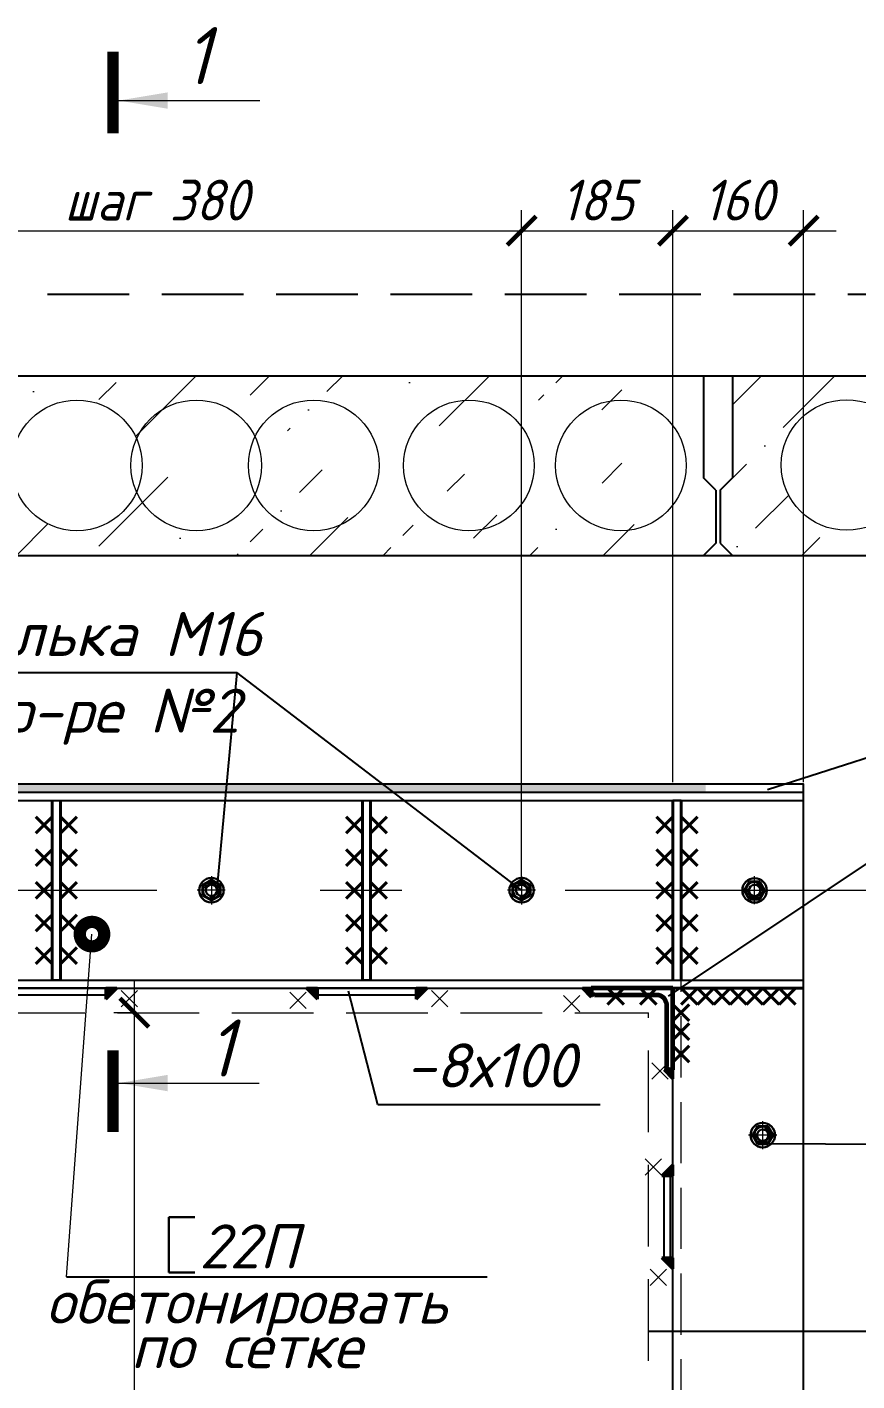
# Model space of a CAD drawing. Header units: millimetres. Extents: x 749182 to 2267578, y 70462 to 311449.
# Drawn here: x 2072473 to 2073489, y 132879 to 134537 of the extents above; entities that cross this region are included whole.
import ezdxf
from ezdxf.enums import TextEntityAlignment as Align

# ---------------------------------------------------------------- set-up
doc = ezdxf.new("R2010")
doc.units = ezdxf.units.MM
for name, pattern in [('015-60-22-12-0682-ПЗУ-20_П_изм1$0$K5LT_AXLED_REINFORCED', [13, 8, -2, 1, -2]), ('ГОСТ 2.303 4', [7, 5, -2, 0]), ('осеваяX2', [4, 2.5, -0.5, 0.5, -0.5])]:
    doc.linetypes.add(name, pattern=pattern)
doc.layers.get('Defpoints').update_dxf_attribs({"color": 255})
for name, color, linetype, lineweight in [('1Стены', 252, 'Continuous', 25), ('монолит', 176, 'Continuous', 50), ('Оси', 165, 'осеваяX2', 13), ('Размер', 7, 'Continuous', 13), ('размеры', 7, 'Continuous', 9), ('сварка', 156, 'Continuous', 9), ('Стены', 184, 'Continuous', 40), ('штрих', 8, 'Continuous', 5)]:
    doc.layers.add(name, color=color, linetype=linetype, lineweight=lineweight)
doc.layers.add('CS_UNPLOTTED', color=254, linetype='Continuous', plot=False)
for name, color, linetype in [('VPORTS', 7, 'Continuous'), ('металл', 124, 'Continuous'), ('Текст', 7, 'Continuous'), ('Штриховка', 252, 'Continuous')]:
    doc.layers.add(name, color=color, linetype=linetype)
doc.styles.add('GOST 2.304_new', font='isocpeur.ttf', dxfattribs={"width": 0.9, "oblique": 15})
doc.styles.add('М2', font='isocpeui.ttf')
doc.dimstyles.new('SPDS', dxfattribs={"dimscale": 25, "dimtxt": 2.5, "dimasz": 1.77, "dimexe": 1.25, "dimexo": 0.625, "dimtad": 1, "dimdec": 0, "dimrnd": 0.001, "dimtxsty": 'GOST 2.304_new', "dimblk": 'ARCHTICK', "dimcen": 2.5, "dimdle": 2, "dimclrt": 256, "dimazin": 2, "dimtfac": 0.75, "dimtdec": 0, "dimtmove": 1, "dimatfit": 3, "dimfxl": 0, "dimtolj": 1, "dimlwd": 9, "dimlwe": 9, "dimarcsym": 0})
doc.dimstyles.new('SPDS 1_20', dxfattribs={"dimscale": 20, "dimtxt": 2.5, "dimasz": 1.77, "dimexe": 1.25, "dimexo": 0.625, "dimtad": 1, "dimdec": 0, "dimrnd": 0.001, "dimtxsty": 'М2', "dimblk": 'ARCHTICK', "dimcen": 2.5, "dimdle": 2, "dimclrt": 256, "dimadec": 0, "dimazin": 2, "dimtfac": 0.75, "dimtdec": 0, "dimtmove": 1, "dimatfit": 3, "dimfxl": 0, "dimtolj": 1, "dimlwd": 9, "dimlwe": 9, "dimarcsym": 0})

# ---------------------------------------------------------------- blocks, each defined once
blk = doc.blocks.new('м16')
at = {"layer": 'металл', "lineweight": 30, "ltscale": 20}
for p, q in [((-11, 6.4), (0, 12.7)), ((-11, -6.4), (-11, 6.4)), ((0, 12.7), (11, 6.4)), ((11, 6.4), (11, -6.4)), ((0, -12.7), (-11, -6.4)), ((11, -6.4), (0, -12.7))]:
    blk.add_line(p, q, dxfattribs=at)
blk.add_circle((0, 0), 15, dxfattribs=at)
for radius, start, end in [(10.4, 0, 180), (10.4, 180, 0), (6.92, 0, 180), (6.92, 180, 0)]:
    blk.add_arc((0, 0), radius, start, end, dxfattribs=at)
at = {"layer": 'металл', "linetype": 'Continuous', "lineweight": 25, "ltscale": 20}
blk.add_arc((0, 0), 8, 255, 165, dxfattribs=at)
at = {"layer": 'Оси', "ltscale": 20}
for p, q in [((0, 17.3), (0, -17.3)), ((17, 0), (-17.3, 0))]:
    blk.add_line(p, q, dxfattribs=at)
blk = doc.blocks.new('свар')
at = {"layer": 'сварка', "color": 0, "linetype": 'Continuous', "ltscale": 10}
for p, q in [((10, 10), (-10, -10)), ((-10, 10), (10, -10))]:
    blk.add_line(p, q, dxfattribs=at)
blk = doc.blocks.new('_ArchTick')
at = {"color": 0, "linetype": 'ByBlock', "const_width": 0.15}
blk.add_lwpolyline([(-0.5, -0.5), (0.5, 0.5)], dxfattribs=at)
blk = doc.blocks.new('*D1725')
at = {"layer": 'Defpoints', "color": 0, "lineweight": 20, "ltscale": 20, "transparency": 16777216}
for p in [(2073423.4, 134287.5), (2073263.4, 133599.6), (2073423.4, 133599.6)]:
    blk.add_point(p, dxfattribs=at)
at = {"layer": 'размеры', "color": 0, "lineweight": 9, "ltscale": 20, "transparency": 16777216}
for p, q in [((2073263.4, 133612.1), (2073263.4, 134312.5)), ((2073423.4, 133612.1), (2073423.4, 134312.5)), ((2073223.4, 134287.5), (2073463.4, 134287.5))]:
    blk.add_line(p, q, dxfattribs=at)
at = {"layer": 'размеры', "color": 0, "lineweight": 9, "ltscale": 20, "transparency": 16777216, "xscale": 35.4, "yscale": 35.4, "zscale": 35.4, "rotation": 180}
blk.add_blockref('_ArchTick', (2073263.4, 134287.5), dxfattribs=at)
at = {"layer": 'размеры', "color": 0, "lineweight": 9, "ltscale": 20, "transparency": 16777216, "xscale": 35.4, "yscale": 35.4, "zscale": 35.4}
blk.add_blockref('_ArchTick', (2073423.4, 134287.5), dxfattribs=at)
at = {"layer": 'размеры', "ltscale": 20, "transparency": 16777216, "insert": (2073343.4, 134325), "char_height": 50, "attachment_point": 5, "style": 'GOST 2.304_new'}
blk.add_mtext('\\A1;160', dxfattribs=at)
blk = doc.blocks.new('*D1726')
at = {"layer": 'Defpoints', "color": 0, "lineweight": 20, "ltscale": 20, "transparency": 16777216}
for p in [(2072603.9, 133329.6), (2072617.8, 133329.6), (2072637.8, 131529.6)]:
    blk.add_point(p, dxfattribs=at)
at = {"layer": 'Размер', "color": 0, "lineweight": 9, "ltscale": 20, "transparency": 16777216}
for p, q in [((2072603.9, 131489.6), (2072603.9, 133369.6)), ((2072605.3, 133329.6), (2072578.9, 133329.6)), ((2072625.3, 131529.6), (2072578.9, 131529.6))]:
    blk.add_line(p, q, dxfattribs=at)
at = {"layer": 'Размер', "color": 0, "lineweight": 9, "ltscale": 20, "transparency": 16777216, "xscale": 35.4, "yscale": 35.4, "zscale": 35.4}
for p, rotation in [((2072603.9, 133329.6), 90), ((2072603.9, 131529.6), 270)]:
    blk.add_blockref('_ArchTick', p, dxfattribs=dict(at, rotation=rotation))
at = {"layer": 'Размер', "ltscale": 20, "transparency": 16777216, "insert": (2072593.9, 132560.1), "char_height": 50, "width": 670.583, "attachment_point": 5, "rotation": 90, "style": 'М2'}
blk.add_mtext('\\A1;1800 \\P(уточнять по АР)', dxfattribs=at)
blk = doc.blocks.new('*D1720')
at = {"layer": 'Defpoints', "color": 0, "lineweight": 20, "ltscale": 20, "transparency": 16777216}
for p in [(2073263.4, 134287.5), (2073263.4, 133968.9), (2073078.1, 133479.6)]:
    blk.add_point(p, dxfattribs=at)
at = {"layer": 'размеры', "color": 0, "lineweight": 9, "ltscale": 20, "transparency": 16777216}
for p, q in [((2073078.1, 133492.1), (2073078.1, 134312.5)), ((2073263.4, 133981.4), (2073263.4, 134312.5)), ((2073038.1, 134287.5), (2073303.4, 134287.5))]:
    blk.add_line(p, q, dxfattribs=at)
at = {"layer": 'размеры', "color": 0, "lineweight": 9, "ltscale": 20, "transparency": 16777216, "xscale": 35.4, "yscale": 35.4, "zscale": 35.4, "rotation": 180}
blk.add_blockref('_ArchTick', (2073078.1, 134287.5), dxfattribs=at)
at = {"layer": 'размеры', "color": 0, "lineweight": 9, "ltscale": 20, "transparency": 16777216, "xscale": 35.4, "yscale": 35.4, "zscale": 35.4}
blk.add_blockref('_ArchTick', (2073263.4, 134287.5), dxfattribs=at)
at = {"layer": 'размеры', "ltscale": 20, "transparency": 16777216, "insert": (2073170.7, 134325), "char_height": 50, "attachment_point": 5, "style": 'GOST 2.304_new'}
blk.add_mtext('\\A1;185', dxfattribs=at)
blk = doc.blocks.new('*D1721')
at = {"layer": 'Defpoints', "color": 0, "lineweight": 20, "ltscale": 20, "transparency": 16777216}
for p in [(2073078.1, 134287.5), (2072318.2, 134209.8), (2073078.1, 134150)]:
    blk.add_point(p, dxfattribs=at)
at = {"layer": 'размеры', "color": 0, "lineweight": 9, "ltscale": 20, "transparency": 16777216}
for p, q in [((2072318.2, 134222.3), (2072318.2, 134312.5)), ((2073078.1, 134162.5), (2073078.1, 134312.5)), ((2072278.2, 134287.5), (2073118.1, 134287.5))]:
    blk.add_line(p, q, dxfattribs=at)
at = {"layer": 'размеры', "color": 0, "lineweight": 9, "ltscale": 20, "transparency": 16777216, "xscale": 35.4, "yscale": 35.4, "zscale": 35.4, "rotation": 180}
blk.add_blockref('_ArchTick', (2072318.2, 134287.5), dxfattribs=at)
at = {"layer": 'размеры', "color": 0, "lineweight": 9, "ltscale": 20, "transparency": 16777216, "xscale": 35.4, "yscale": 35.4, "zscale": 35.4}
blk.add_blockref('_ArchTick', (2073078.1, 134287.5), dxfattribs=at)
at = {"layer": 'размеры', "ltscale": 20, "transparency": 16777216, "insert": (2072631, 134325), "char_height": 50, "attachment_point": 5, "style": 'GOST 2.304_new'}
blk.add_mtext('\\A1;шаг 380', dxfattribs=at)

msp = doc.modelspace()

# ---------------------------------------------------------------- hatches: boundary and pattern name
at = {"layer": 'Стены', "linetype": 'Continuous', "ltscale": 5}
for points in [[(2072568.9425, 133359.6174), (2072582.586, 133359.6174), (2072568.9425, 133345.974)], [(2072828.2555, 133359.6174), (2072814.6121, 133359.6174), (2072828.2555, 133345.974)], [(2072948.9425, 133359.6174), (2072962.586, 133359.6174), (2072948.9425, 133345.974)], [(2073263.3582, 133129.7054), (2073263.3582, 133143.3488), (2073249.7148, 133129.7054)], [(2073263.3582, 133029.5098), (2073263.3582, 133015.8664), (2073249.7148, 133029.5098)]]:
    msp.add_hatch(color=256, dxfattribs=at).paths.add_polyline_path(points, flags=0)
at = {"layer": 'Стены', "linetype": 'Continuous', "ltscale": 4}
for points in [[(2073163.3582, 133359.6174), (2073152.4435, 133359.6174), (2073163.3582, 133348.7027)], [(2073263.3582, 133259.6174), (2073252.4435, 133259.6174), (2073263.3582, 133248.7027)]]:
    msp.add_hatch(color=256, dxfattribs=at).paths.add_polyline_path(points, flags=0)
at = {"layer": 'штрих', "ltscale": 100}
h = msp.add_hatch(dxfattribs=at)
h.set_pattern_fill('ANSI36', color=256, scale=20)
h.set_pattern_definition([(45, (-40513027.915, -1289426.216), (33.67596045, 123.47852166), [158.75, -31.75, 0, -31.75])])
h.paths.add_polyline_path([(2072545.8762, 134079.1023), (2072545.8762, 134109.758), (2072362.6803, 134109.758), (2072362.6803, 134076.6715, -0.331054119), (2072419.6505, 134000.058, -0.331054119), (2072362.6803, 133923.4445), (2072362.6803, 133889.758), (2072545.8762, 133889.758), (2072545.8762, 133921.0137, -0.460293486), (2072453.5473, 134000.058, -0.460293486)])
h.paths.add_polyline_path([(2072030.8738, 134109.758), (2072030.8738, 133984.758), (2072015.8738, 133969.758), (2072015.8738, 133904.758), (2072030.8738, 133889.758), (2072347.9803, 133889.758), (2072347.9803, 133920.4928, -0.44510651), (2072259.6505, 134000.058, -0.44510651), (2072347.9803, 134079.6231), (2072347.9803, 134109.758)])
h.paths.add_polyline_path([(2072229.6518, 134000.5216, -1), (2072069.6518, 134000.5216, -1)], flags=16)
h.paths.add_polyline_path([(2072560.5762, 134109.758), (2072560.5762, 134075.3537, -0.102074753), (2072588.1681, 134058.5094, -0.844047219), (2072673.2296, 134062.2523, -0.195504104), (2072730.9006, 134079.7193), (2072730.9006, 134109.758)])
h.paths.add_polyline_path([(2072673.2296, 134062.2523, 0.844047219), (2072588.1681, 134058.5094, -0.207728726), (2072613.5473, 134000.058, -0.207728726), (2072588.1681, 133941.6065, 0.844047219), (2072673.2296, 133937.8637, -0.226394881), (2072643.5473, 134000.058, -0.226394881)])
h.paths.add_polyline_path([(2072730.9006, 133889.758), (2072730.9006, 133920.3966, -0.195504104), (2072673.2296, 133937.8637, -0.844047219), (2072588.1681, 133941.6065, -0.102074753), (2072560.5762, 133924.7623), (2072560.5762, 133889.758)])
h.paths.add_polyline_path([(2072803.5473, 134000.058, -0.334587013), (2072745.6006, 133923.1577), (2072745.6006, 133889.758), (2072918.0588, 133889.758), (2072918.0588, 133920.1853, -0.43083795), (2072833.5473, 134000.058, -0.43083795), (2072918.0588, 134079.9307), (2072918.0588, 134109.758), (2072745.6006, 134109.758), (2072745.6006, 134076.9583, -0.334587013)])
h.paths.add_polyline_path([(2072932.7588, 134109.758), (2072932.7588, 134077.717, -0.344840005), (2072993.5473, 134000.058, -0.344840005), (2072932.7588, 133922.399), (2072932.7588, 133889.758), (2073105.2171, 133889.758), (2073105.2171, 133920.2519, -0.434760374), (2073019.6505, 134000.058, -0.434760374), (2073105.2171, 134079.8641), (2073105.2171, 134109.758)])
h.paths.add_polyline_path([(2073179.6505, 134000.058, -0.341037633), (2073119.9171, 133922.6676), (2073119.9171, 133889.758), (2073200.8738, 133889.758), (2073215.8738, 133904.758), (2073215.8738, 133969.758), (2073200.8738, 133984.758), (2073200.8738, 134109.758), (2073119.9171, 134109.758), (2073119.9171, 134077.4483, -0.341037633)])
h.paths.add_polyline_path([(2072160.8844, 133936.7962), (2072241.7484, 133936.7962), (2072263.209, 134016.8884), (2072182.3451, 134016.8884)], flags=24)
h.paths.add_polyline_path([(2071945.3618, 134003.2715), (2072061.4868, 134003.2715), (2072082.3925, 134081.2927), (2071966.2675, 134081.2927)], flags=9)
h.paths.add_polyline_path([(2072842.6589, 133870.35), (2072842.6589, 133941.089), (2072766.4397, 133961.5119), (2072766.4397, 133890.7729)], flags=9)
at = {"layer": 'штрих', "lineweight": 20}
h = msp.add_hatch(dxfattribs=at)
h.set_pattern_fill('ANSI36', color=256, scale=20)
h.set_pattern_definition([(45, (620.35, -71915.73), (33.6759605, 123.4785217), [158.75, -31.75, 0, -31.75])])
h.paths.add_polyline_path([(2073960.2224, 134109.758), (2073336.1555, 134109.758), (2073336.1555, 133984.758), (2073321.1555, 133969.758), (2073321.1555, 133904.758), (2073336.1555, 133889.758), (2074025.2928, 133889.758), (2074025.2551, 133920.0586, -1.002795937), (2074025.056, 134080.0579), (2074025.019, 134109.758), (2073960.2224, 134109.758), (2073904.2684, 134039.9639, -0.131307255), (2073914.9322, 134000.058, -1), (2073754.9322, 134000.058, -0.767866325), (2073904.2684, 134039.9639)])
h.paths.add_polyline_path([(2073724.9322, 134000.058, -1), (2073564.9322, 134000.058, -1)], flags=16)
h.paths.add_polyline_path([(2073556.0488, 134000.5216, -1), (2073396.0488, 134000.5216, -1)], flags=16)
at = {"layer": 'Штриховка', "ltscale": 20}
h = msp.add_hatch(dxfattribs=at)
h.set_pattern_fill('AR-SAND', color=256, scale=0.3)
h.set_pattern_definition([(37.5, (-40076665.999, -1060401.822), (-0.4800093888, 14.68239712), [0, -11.5824, 0, -12.954, 0, -12.3825]), (7.5, (-40076666, -1060401.822), (13.485698494, 21.504753017), [0, -6.2484, 0, -10.4394, 0, -4.0005]), (327.5, (-40076675.372, -1060401.822), (23.7297711072, 0.0431155404), [0, -3.81, 0, -13.716, 0, -17.907]), (317.5, (-40076675.372, -1060401.822), (22.906693574, 6.687879698), [0, -1.905, 0, -8.9916, 0, -10.287])])
h.paths.add_polyline_path([(2073303.3582, 133610.0411), (2071953.3484, 133610.0411), (2071953.3484, 133600.0411), (2071953.3484, 133599.6174), (2073303.3582, 133600.0411)])

# ---------------------------------------------------------------- linework, layer by layer
at = {"layer": '1Стены', "color": 6, "linetype": 'ГОСТ 2.303 4', "ltscale": 20}
msp.add_line((2071517.6028, 134209.758), (2074033.4117, 134209.758), dxfattribs=at)
at = {"layer": '1Стены', "linetype": 'ГОСТ 2.303 4', "lineweight": 13, "ltscale": 15}
msp.add_line((2073273.3582, 131465.1862), (2073273.3582, 133395.196), dxfattribs=at)
at = {"layer": '1Стены', "linetype": 'ГОСТ 2.303 4', "lineweight": 13, "ltscale": 20}
for p in [(2072163.3484, 133329.6174), (2073233.3582, 131503.1862)]:
    msp.add_line(p, (2073233.3582, 133329.6174), dxfattribs=at)
at = {"layer": 'CS_UNPLOTTED', "ltscale": 100}
msp.add_line((2073233.3582, 132939.6076), (2074025.2522, 132939.6076), dxfattribs=at)
at = {"layer": 'VPORTS', "ltscale": 100}
msp.add_line((2073174.2512, 133216.8527), (2072902.0597, 133216.8527), dxfattribs=at)
msp.add_lwpolyline([(2071973.3484, 133599.6174), (2073423.3582, 133599.6174), (2073423.3582, 133609.6254), (2071973.3484, 133609.6254)], close=True, dxfattribs=at)
at = {"layer": 'металл', "color": 0, "ltscale": 20}
for p, q in [((2071973.3484, 133599.6174), (2073423.3582, 133599.6174)), ((2071973.3484, 133589.6174), (2073423.3582, 133589.6174)), ((2073423.3582, 131313.1862), (2073423.3582, 133599.6174)), ((2071973.3484, 133369.6174), (2073423.3582, 133369.6174)), ((2071973.3484, 133359.6174), (2073423.3582, 133359.6174)), ((2073263.3582, 133359.6174), (2073423.3582, 133359.6174)), ((2073263.3582, 131475.1862), (2073263.3582, 133345.196))]:
    msp.add_line(p, q, dxfattribs=at)
at = {"layer": 'металл', "ltscale": 20}
for points in [[(2072503.3557, 133589.6174), (2072513.351, 133589.6174), (2072513.351, 133369.6174), (2072503.3557, 133369.6174)], [(2072883.0967, 133589.6174), (2072893.092, 133589.6174), (2072893.092, 133369.6174), (2072883.0967, 133369.6174)], [(2073273.3533, 133589.6174), (2073263.358, 133589.6174), (2073263.358, 133369.6174), (2073273.3533, 133369.6174)], [(2072448.3533, 133359.6174), (2072448.3533, 133351.6174), (2072568.3533, 133351.6174), (2072568.3533, 133359.6174)], [(2072828.3533, 133359.6174), (2072828.3533, 133351.6174), (2072948.3533, 133351.6174), (2072948.3533, 133359.6174)], [(2073260.3492, 133129.6076), (2073252.3492, 133129.6076), (2073252.3492, 133029.6076), (2073260.3492, 133029.6076)]]:
    msp.add_lwpolyline(points, close=True, dxfattribs=at)
at = {"layer": 'монолит', "lineweight": 25, "ltscale": 100}
for p, q in [((2071521.9758, 134109.758), (2074023.5615, 134109.758)), ((2071521.9758, 134109.758), (2074025.6603, 134109.758)), ((2071521.6633, 133889.758), (2074023.874, 133889.758)), ((2071521.6633, 133889.758), (2074025.2928, 133889.758))]:
    msp.add_line(p, q, dxfattribs=at)
at = {"layer": 'Оси', "linetype": '015-60-22-12-0682-ПЗУ-20_П_изм1$0$K5LT_AXLED_REINFORCED', "ltscale": 100}
msp.add_line((2071831.2867, 133479.6174), (2073565.4199, 133479.6174), dxfattribs=at)
at = {"layer": 'Размер', "linetype": 'Continuous', "ltscale": 20}
for p, q in [((2072584.7424, 134446.9555), (2072757.6613, 134446.9555)), ((2072584.7424, 133243.4013), (2072756.8737, 133243.4013))]:
    msp.add_line(p, q, dxfattribs=at)
at = {"layer": 'Размер', "linetype": 'Continuous', "ltscale": 20, "const_width": 14}
for points in [[(2072577.7424, 134506.9555), (2072577.7424, 134406.9555)], [(2072577.7424, 133183.4013), (2072577.7424, 133283.4013)]]:
    msp.add_lwpolyline(points, dxfattribs=at)
at = {"layer": 'Размер', "linetype": 'Continuous', "ltscale": 20}
for points in [[(2072584.7424, 134446.9555), (2072644.8324, 134457.0111), (2072644.8324, 134436.8999)], [(2072584.7424, 133243.4013), (2072644.8324, 133253.4569), (2072644.8324, 133233.3457)]]:
    msp.add_solid(points, dxfattribs=at)
at = {"layer": 'размеры', "ltscale": 20}
msp.add_line((2072520.8996, 133005.9654), (2072551.9842, 133425.843), dxfattribs=at)
at = {"layer": 'Стены', "color": 0, "linetype": 'Continuous', "ltscale": 10}
for p, q in [((2072503.3604, 133589.6174), (2072503.3604, 133369.6174)), ((2072513.3557, 133589.6174), (2072513.3557, 133369.6174)), ((2072883.1014, 133589.6174), (2072883.1014, 133369.6174)), ((2072893.0967, 133589.6174), (2072893.0967, 133369.6174)), ((2073263.3533, 133589.6174), (2073263.3533, 133369.6174)), ((2073273.3486, 133589.6174), (2073273.3486, 133369.6174)), ((2072503.3604, 133569.6174), (2072483.3604, 133549.6174)), ((2072503.3604, 133549.6174), (2072483.3604, 133569.6174)), ((2072513.3557, 133569.6174), (2072533.3557, 133549.6174)), ((2072513.3557, 133549.6174), (2072533.3557, 133569.6174)), ((2072883.1014, 133569.6174), (2072863.1014, 133549.6174)), ((2072883.1014, 133549.6174), (2072863.1014, 133569.6174)), ((2072893.0967, 133569.6174), (2072913.0967, 133549.6174)), ((2072893.0967, 133549.6174), (2072913.0967, 133569.6174)), ((2073263.3533, 133569.6174), (2073243.3533, 133549.6174)), ((2073263.3533, 133549.6174), (2073243.3533, 133569.6174)), ((2073273.3486, 133569.6174), (2073293.3486, 133549.6174)), ((2073273.3486, 133549.6174), (2073293.3486, 133569.6174)), ((2072503.3604, 133529.6174), (2072483.3604, 133509.6174)), ((2072503.3604, 133509.6174), (2072483.3604, 133529.6174)), ((2072513.3557, 133529.6174), (2072533.3557, 133509.6174)), ((2072513.3557, 133509.6174), (2072533.3557, 133529.6174)), ((2072883.1014, 133529.6174), (2072863.1014, 133509.6174)), ((2072883.1014, 133509.6174), (2072863.1014, 133529.6174)), ((2072893.0967, 133529.6174), (2072913.0967, 133509.6174)), ((2072893.0967, 133509.6174), (2072913.0967, 133529.6174)), ((2073263.3533, 133529.6174), (2073243.3533, 133509.6174)), ((2073263.3533, 133509.6174), (2073243.3533, 133529.6174)), ((2073273.3486, 133529.6174), (2073293.3486, 133509.6174)), ((2073273.3486, 133509.6174), (2073293.3486, 133529.6174)), ((2072503.3604, 133489.6174), (2072483.3604, 133469.6174)), ((2072503.3604, 133469.6174), (2072483.3604, 133489.6174)), ((2072513.3557, 133489.6174), (2072533.3557, 133469.6174)), ((2072513.3557, 133469.6174), (2072533.3557, 133489.6174)), ((2072883.1014, 133489.6174), (2072863.1014, 133469.6174)), ((2072883.1014, 133469.6174), (2072863.1014, 133489.6174)), ((2072893.0967, 133489.6174), (2072913.0967, 133469.6174)), ((2072893.0967, 133469.6174), (2072913.0967, 133489.6174)), ((2073263.3533, 133489.6174), (2073243.3533, 133469.6174)), ((2073263.3533, 133469.6174), (2073243.3533, 133489.6174)), ((2073273.3486, 133489.6174), (2073293.3486, 133469.6174)), ((2073273.3486, 133469.6174), (2073293.3486, 133489.6174)), ((2072503.3604, 133449.6174), (2072483.3604, 133429.6174)), ((2072503.3604, 133429.6174), (2072483.3604, 133449.6174)), ((2072513.3557, 133449.6174), (2072533.3557, 133429.6174)), ((2072513.3557, 133429.6174), (2072533.3557, 133449.6174)), ((2072883.1014, 133449.6174), (2072863.1014, 133429.6174)), ((2072883.1014, 133429.6174), (2072863.1014, 133449.6174)), ((2072893.0967, 133449.6174), (2072913.0967, 133429.6174)), ((2072893.0967, 133429.6174), (2072913.0967, 133449.6174)), ((2073263.3533, 133449.6174), (2073243.3533, 133429.6174)), ((2073263.3533, 133429.6174), (2073243.3533, 133449.6174)), ((2073273.3486, 133449.6174), (2073293.3486, 133429.6174)), ((2073273.3486, 133429.6174), (2073293.3486, 133449.6174)), ((2072503.3604, 133409.6174), (2072483.3604, 133389.6174)), ((2072503.3604, 133389.6174), (2072483.3604, 133409.6174)), ((2072513.3557, 133409.6174), (2072533.3557, 133389.6174)), ((2072513.3557, 133389.6174), (2072533.3557, 133409.6174)), ((2072883.1014, 133409.6174), (2072863.1014, 133389.6174)), ((2072883.1014, 133389.6174), (2072863.1014, 133409.6174)), ((2072893.0967, 133409.6174), (2072913.0967, 133389.6174)), ((2072893.0967, 133389.6174), (2072913.0967, 133409.6174)), ((2073263.3533, 133409.6174), (2073243.3533, 133389.6174)), ((2073263.3533, 133389.6174), (2073243.3533, 133409.6174)), ((2073273.3486, 133409.6174), (2073293.3486, 133389.6174)), ((2073273.3486, 133389.6174), (2073293.3486, 133409.6174)), ((2073263.3582, 133359.6174), (2073163.3582, 133359.6174)), ((2073203.3582, 133359.6174), (2073183.3582, 133339.6174)), ((2073183.3582, 133359.6174), (2073203.3582, 133339.6174)), ((2073243.3582, 133359.6174), (2073223.3582, 133339.6174)), ((2073223.3582, 133359.6174), (2073243.3582, 133339.6174)), ((2073263.3582, 133359.6174), (2073263.3582, 133259.6174)), ((2073263.3582, 133359.6174), (2073423.3582, 133359.6174)), ((2073423.3582, 133359.6174), (2073263.3582, 133359.6174)), ((2073273.3582, 133359.6174), (2073293.3582, 133339.6174)), ((2073293.3582, 133359.6174), (2073273.3582, 133339.6174)), ((2073293.3582, 133359.6174), (2073273.3582, 133339.6174)), ((2073273.3582, 133359.6174), (2073293.3582, 133339.6174)), ((2073293.3582, 133359.6174), (2073313.3582, 133339.6174)), ((2073313.3582, 133359.6174), (2073293.3582, 133339.6174)), ((2073313.3582, 133359.6174), (2073293.3582, 133339.6174)), ((2073293.3582, 133359.6174), (2073313.3582, 133339.6174)), ((2073313.3582, 133359.6174), (2073333.3582, 133339.6174)), ((2073333.3582, 133359.6174), (2073313.3582, 133339.6174)), ((2073333.3582, 133359.6174), (2073313.3582, 133339.6174)), ((2073313.3582, 133359.6174), (2073333.3582, 133339.6174)), ((2073333.3582, 133359.6174), (2073353.3582, 133339.6174)), ((2073353.3582, 133359.6174), (2073333.3582, 133339.6174)), ((2073353.3582, 133359.6174), (2073333.3582, 133339.6174)), ((2073333.3582, 133359.6174), (2073353.3582, 133339.6174)), ((2073353.3582, 133359.6174), (2073373.3582, 133339.6174)), ((2073373.3582, 133359.6174), (2073353.3582, 133339.6174)), ((2073373.3582, 133359.6174), (2073353.3582, 133339.6174)), ((2073353.3582, 133359.6174), (2073373.3582, 133339.6174)), ((2073393.3582, 133359.6174), (2073373.3582, 133339.6174)), ((2073373.3582, 133359.6174), (2073393.3582, 133339.6174)), ((2073373.3582, 133359.6174), (2073393.3582, 133339.6174)), ((2073393.3582, 133359.6174), (2073373.3582, 133339.6174)), ((2073393.3582, 133359.6174), (2073413.3582, 133339.6174)), ((2073413.3582, 133359.6174), (2073393.3582, 133339.6174)), ((2073413.3582, 133359.6174), (2073393.3582, 133339.6174)), ((2073393.3582, 133359.6174), (2073413.3582, 133339.6174)), ((2073263.3582, 133339.6174), (2073283.3582, 133319.6174)), ((2073263.3582, 133319.6174), (2073283.3582, 133339.6174)), ((2073263.3582, 133316.3868), (2073283.3582, 133296.3868)), ((2073263.3582, 133296.3868), (2073283.3582, 133316.3868)), ((2073263.3582, 133289.1861), (2073283.3582, 133269.1861)), ((2073263.3582, 133269.1861), (2073283.3582, 133289.1861))]:
    msp.add_line(p, q, dxfattribs=at)
at = {"layer": 'Стены', "color": 0, "linetype": 'Continuous', "ltscale": 5}
for p, q in [((2072568.9425, 133359.6174), (2072582.586, 133359.6174)), ((2072582.586, 133359.6174), (2072568.9425, 133345.974)), ((2072568.9425, 133345.974), (2072568.9425, 133359.6174)), ((2072828.2555, 133359.6174), (2072814.6121, 133359.6174)), ((2072814.6121, 133359.6174), (2072828.2555, 133345.974)), ((2072828.2555, 133345.974), (2072828.2555, 133359.6174)), ((2072948.9425, 133359.6174), (2072962.586, 133359.6174)), ((2072962.586, 133359.6174), (2072948.9425, 133345.974)), ((2072948.9425, 133345.974), (2072948.9425, 133359.6174)), ((2073263.3582, 133143.3488), (2073249.7148, 133129.7054)), ((2073263.3582, 133129.7054), (2073263.3582, 133143.3488)), ((2073249.7148, 133129.7054), (2073263.3582, 133129.7054)), ((2073263.3582, 133015.8664), (2073249.7148, 133029.5098)), ((2073249.7148, 133029.5098), (2073263.3582, 133029.5098)), ((2073263.3582, 133029.5098), (2073263.3582, 133015.8664))]:
    msp.add_line(p, q, dxfattribs=at)
at = {"layer": 'Стены', "color": 0, "linetype": 'Continuous', "ltscale": 4}
for p, q in [((2073163.3582, 133359.6174), (2073152.4435, 133359.6174)), ((2073152.4435, 133359.6174), (2073163.3582, 133348.7027)), ((2073163.3582, 133348.7027), (2073163.3582, 133359.6174)), ((2073263.3582, 133259.6174), (2073252.4435, 133259.6174)), ((2073252.4435, 133259.6174), (2073263.3582, 133248.7027)), ((2073263.3582, 133248.7027), (2073263.3582, 133259.6174))]:
    msp.add_line(p, q, dxfattribs=at)
at = {"layer": 'Текст', "ltscale": 10}
for p, q in [((2073300.8738, 134109.758), (2073300.8738, 133984.758)), ((2073336.1555, 134109.758), (2073336.1555, 133984.758)), ((2073315.8738, 133969.758), (2073300.8738, 133984.758)), ((2073321.1555, 133969.758), (2073336.1555, 133984.758)), ((2073315.8738, 133969.758), (2073315.8738, 133904.758)), ((2073321.1555, 133969.758), (2073321.1555, 133904.758)), ((2073315.8738, 133904.758), (2073300.8738, 133889.758)), ((2073321.1555, 133904.758), (2073336.1555, 133889.758))]:
    msp.add_line(p, q, dxfattribs=at)
at = {"layer": 'Текст', "ltscale": 20}
for p, q in [((2072299.6997, 133746.5237), (2072729.4347, 133746.5237)), ((2072729.4347, 133746.5237), (2072704.5424, 133476.8239)), ((2073077.9215, 133479.6174), (2072729.4347, 133746.5237)), ((2073379.3258, 133602.9826), (2073532.6161, 133652.4273)), ((2073257.8975, 133349.8428), (2073513.9151, 133521.0794)), ((2072902.0597, 133216.8527), (2072866.2113, 133356.015)), ((2073373.3582, 133169.1674), (2073548.9624, 133168.4003)), ((2072520.8996, 133005.9654), (2073035.7506, 133005.9654))]:
    msp.add_line(p, q, dxfattribs=at)
at = {"layer": 'Текст', "linetype": 'Continuous', "lineweight": 60, "ltscale": 10, "extrusion": (0, 0, -1)}
for p, q in [((2073163.3582, 133359.6174), (2073163.3582, 133355.6174)), ((2073263.3582, 133359.6174), (2073163.3582, 133359.6174)), ((2073263.3582, 133259.6174), (2073263.3582, 133359.6174)), ((2073167.3582, 133351.6174), (2073243.3582, 133351.6174)), ((2073255.3582, 133339.6174), (2073255.3582, 133263.6174)), ((2073259.3582, 133259.6174), (2073263.3582, 133259.6174))]:
    msp.add_line(p, q, dxfattribs=at)
at = {"layer": 'Текст', "lineweight": 30, "ltscale": 10}
for p, q in [((2072678.0337, 133079.0558), (2072646.2252, 133079.0558)), ((2072646.2252, 133079.0558), (2072646.2252, 133011.2927)), ((2072678.0337, 133011.2927), (2072646.2252, 133011.2927))]:
    msp.add_line(p, q, dxfattribs=at)
at = {"layer": 'Текст', "ltscale": 20, "const_width": 30}
msp.add_lwpolyline([(2072559.4842, 133425.843, 1), (2072544.4842, 133425.843, 1)], format="xyb", close=True, dxfattribs=at)
at = {"layer": 'Текст', "linetype": 'Continuous', "lineweight": 60, "ltscale": 10, "extrusion": (0, 0, -1)}
for centre, radius, start, end in [((-2073167.3582, 133355.6174), 4, 270, 0), ((-2073243.3582, 133339.6174), 12, 90, 180), ((-2073259.3582, 133263.6174), 4, 270, 0)]:
    msp.add_arc(centre, radius, start, end, dxfattribs=at)
at = {"layer": 'штрих', "ltscale": 100}
for centre in [(2072533.5473, 134000.058), (2072679.6977, 134000.058), (2072823.5473, 134000.058), (2073013.5473, 134000.058), (2073199.6505, 134000.058), (2073476.0488, 134000.5216)]:
    msp.add_circle(centre, 80, dxfattribs=at)

# ---------------------------------------------------------------- block references
at = {"layer": 'Размер'}
for p in [(2072698.2128, 133479.616), (2073078.0941, 133479.6174)]:
    msp.add_blockref('м16', p, dxfattribs=at)
at = {"layer": 'Размер', "rotation": 270.0000000001111}
for p in [(2073363.3558, 133479.4449), (2073373.3582, 133179.6174)]:
    msp.add_blockref('м16', p, dxfattribs=at)
at = {"layer": 'Размер', "color": 0, "xscale": -1}
for p in [(2072597.5751, 133346.8711), (2072804.2096, 133344.8675), (2072977.5751, 133346.8711), (2073139.3124, 133340.719), (2073239.3124, 133140.719)]:
    msp.add_blockref('свар', p, dxfattribs=at)
at = {"layer": 'Размер', "color": 0, "rotation": 270.0000000023722}
for p in [(2073247.6029, 133258.338), (2073245.5992, 133005.4639)]:
    msp.add_blockref('свар', p, dxfattribs=at)

# ---------------------------------------------------------------- texts
at = {"layer": 'Размер', "linetype": 'Continuous', "ltscale": 20, "style": 'GOST 2.304_new', "oblique": 15, "width": 0.9}
for p in [(2072664.7424, 134466.9555), (2072693.3809, 133251.3165)]:
    msp.add_text('1', height=70, dxfattribs=at).set_placement(p)
at = {"layer": 'Текст', "ltscale": 20, "style": 'М2'}
for s, p in [('Шпилька М16', (2072529.5672, 133766.5237)), ('-8х100', (2073040.1445, 133237.9806))]:
    msp.add_text(s, height=54, dxfattribs=at).set_placement(p, align=Align.CENTER)
msp.add_text('на р-ре №2', height=54, dxfattribs=at).set_placement((2072529.5672, 133726.5237), align=Align.TOP_CENTER)
at = {"layer": 'Текст', "ltscale": 10, "style": 'М2'}
for s, p in [('22П', (2072744.0794, 133016.3349)), ('обетонировать ', (2072758.6537, 132948.6881)), ('по сетке', (2072740.9887, 132894.1208))]:
    msp.add_text(s, height=54, dxfattribs=at).set_placement(p, align=Align.CENTER)

# ---------------------------------------------------------------- dimensions: what is measured, and where the dimension line sits
at = {"layer": 'Размер', "ltscale": 20}
dim = msp.add_linear_dim(base=(2072603.8878, 133329.6174), p1=(2072637.7945, 131529.6174), p2=(2072617.7945, 133329.6174), angle=90, text='<> \\P(уточнять по АР)', dimstyle='SPDS 1_20', override={"dimtxsty": 'М2'}, dxfattribs=at)
dim.commit()
dim.dimension.update_dxf_attribs({"geometry": '*D1726', "text_midpoint": (2072683.0838, 132560.1171), "dimtype": 160})
at = {"layer": 'размеры', "ltscale": 20}
dim = msp.add_linear_dim(base=(2073078.0941, 134287.4693), p1=(2072318.1781, 134209.758), p2=(2073078.0941, 134149.9835), text='шаг 380', dimstyle='SPDS', override={"dimscale": 20, "dimfxl": 1.25, "dimtfill": 0, "dimarcsym": 1}, dxfattribs=at)
dim.commit()
dim.dimension.update_dxf_attribs({"geometry": '*D1721', "text_midpoint": (2072630.9973, 134287.4693), "dimtype": 160})
for base, p1, p2, picture, middle in [((2073263.3582, 134287.4693), (2073078.0941, 133479.6174), (2073263.3582, 133968.9496), '*D1720', (2073170.7262, 134324.9693)), ((2073423.3582, 134287.4693), (2073263.3582, 133599.6174), (2073423.3582, 133599.6174), '*D1725', (2073343.3582, 134324.9693))]:
    dim = msp.add_linear_dim(base=base, p1=p1, p2=p2, dimstyle='SPDS', override={"dimscale": 20, "dimfxl": 1.25, "dimtfill": 0, "dimarcsym": 1}, dxfattribs=at)
    dim.commit()
    dim.dimension.update_dxf_attribs({"geometry": picture, "text_midpoint": middle})

doc.saveas('drawing.dxf')
